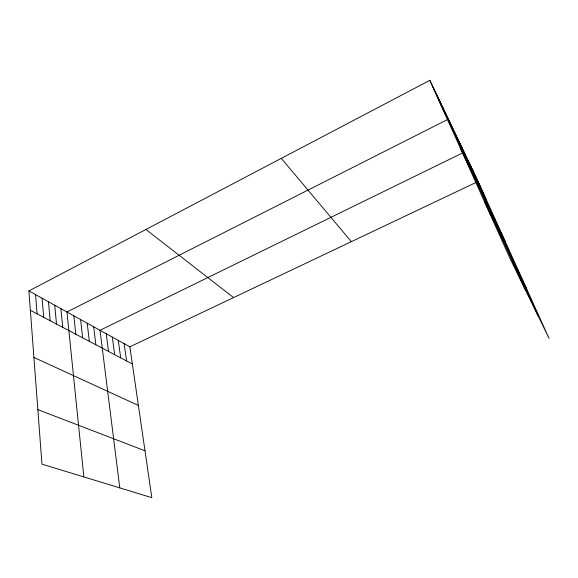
<?xml version="1.0" encoding="UTF-8"?>
<svg xmlns="http://www.w3.org/2000/svg" width="578" height="578" viewBox="0 0 578 578"><rect width="100%" height="100%" fill="white"/><g stroke="black" fill="none" stroke-linecap="round" stroke-linejoin="round"><path stroke-width="0.87" d="M28.9 290.944L129.862 346.822L151.819 497.665L41.956 464.141L28.9 290.944L429.837 80.335L478.093 181.492L549.1 338.448L510.23 258.922L429.837 80.335M129.862 346.822L478.093 181.492M37.845 409.621L144.999 450.804M33.914 357.45L138.395 405.431M30.359 310.307L132.362 363.981M145.916 229.473L233.563 297.591M281.284 158.372L351.373 241.655M484.472 201.708L526.768 289.087M460.218 147.823L505.382 241.814M438.623 99.849L486.04 199.063M475.427 175.9L483.432 193.594M472.696 170.178L480.752 187.994M469.907 164.325L478.013 182.265M467.046 158.329L475.21 176.398M538.06 315.855L464.112 152.195L100.023 330.305L119.783 487.89M461.114 145.902L469.394 164.224M458.043 139.457L466.374 157.91M454.893 132.853L463.274 151.436M451.656 126.083L460.102 144.789M525.388 289.939L448.347 119.14L66.947 312.004L83.853 476.929M445.436 113.028L453.976 131.979M442.452 106.786L451.05 125.845M439.41 100.399L448.051 119.574M436.289 93.867L444.981 113.151M433.103 87.177L441.838 106.583M124.133 343.65L126.582 360.939M118.288 340.413L120.686 357.833M112.32 337.111L114.668 354.668M106.236 333.744L108.527 351.438M93.687 326.801L95.861 344.77M87.213 323.218L89.323 341.331M80.602 319.555L82.647 337.819M73.847 315.819L75.826 334.229M60.907 308.659L62.742 327.343M54.744 305.249L56.514 324.07M48.473 301.774L50.163 320.732M42.071 298.234L43.697 317.322M35.554 294.621L37.093 313.847"/></g></svg>
